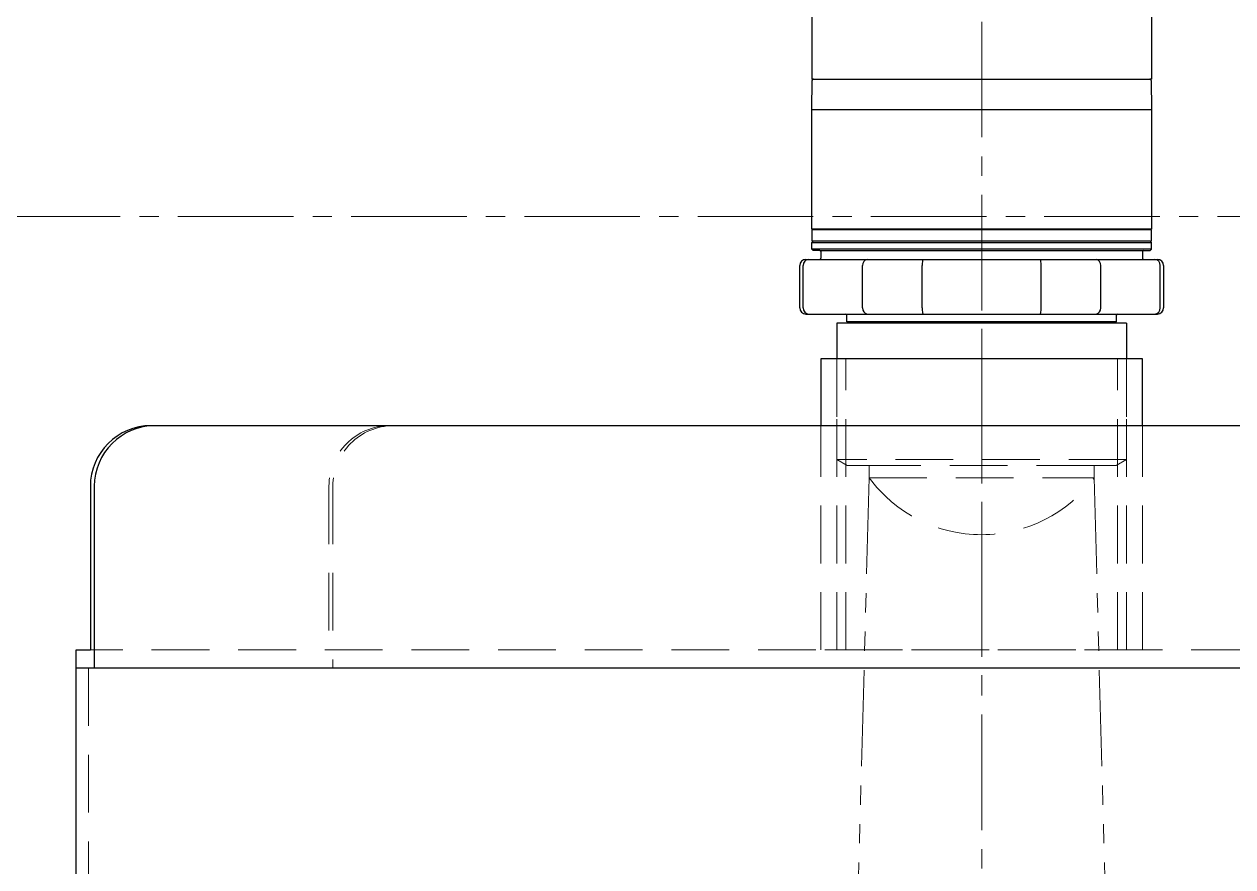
# Model space of a CAD drawing. Header units: millimetres. Extents: x 0 to 70370, y 0 to 11543.
# Drawn here: x 35754.9 to 35954.3, y 5005.4 to 5144.4 of the extents above; entities that cross this region are included whole.
import ezdxf

# ---------------------------------------------------------------- set-up
doc = ezdxf.new("R2010")
doc.units = ezdxf.units.MM
for name, pattern in [('CENTER2', [28.575, 19.05, -3.175, 3.175, -3.175]), ('HIDDEN2', [4.7625, 3.175, -1.5875]), ('PHANTOM2', [31.75, 15.875, -3.175, 3.175, -3.175, 3.175, -3.175])]:
    doc.linetypes.add(name, pattern=pattern)
for name, color, linetype, lineweight in [('01_外形線', 7, 'Continuous', 25), ('03_かくれ線', 6, 'HIDDEN2', 13), ('04_中心線', 1, 'CENTER2', 9), ('05_仮想線', 2, 'PHANTOM2', 13)]:
    doc.layers.add(name, color=color, linetype=linetype, lineweight=lineweight)

msp = doc.modelspace()

# ---------------------------------------------------------------- linework, layer by layer
msp.add_line((36402.165, 5038.179), (35763.527, 5038.179))
at = {"layer": '01_外形線', "linetype": 'Continuous'}
for p, q in [((35884.846, 5158.147), (35884.846, 5135.347)), ((35940.846, 5158.147), (35940.846, 5135.347)), ((35885.088, 5135.347), (35884.846, 5135.347)), ((35884.846, 5130.347), (35884.888, 5135.148)), ((35885.088, 5135.347), (35940.604, 5135.347)), ((35940.846, 5135.347), (35940.604, 5135.347)), ((35940.804, 5135.148), (35940.846, 5130.347)), ((35884.846, 5110.597), (35884.846, 5130.347)), ((35884.846, 5130.347), (35940.846, 5130.347)), ((35940.846, 5130.347), (35940.846, 5110.597)), ((35940.846, 5110.597), (35884.846, 5110.597)), ((35884.896, 5108.597), (35884.896, 5110.497)), ((35940.796, 5110.497), (35884.896, 5110.497)), ((35940.796, 5110.497), (35940.796, 5108.597)), ((35885.046, 5108.597), (35884.846, 5108.397)), ((35884.846, 5108.397), (35940.846, 5108.397)), ((35884.846, 5107.297), (35884.846, 5108.397)), ((35940.846, 5107.297), (35884.846, 5107.297)), ((35885.046, 5107.097), (35884.846, 5107.297)), ((35885.046, 5108.597), (35884.896, 5108.597)), ((35940.646, 5108.597), (35885.046, 5108.597)), ((35886.146, 5107.097), (35885.046, 5107.097)), ((35886.146, 5107.097), (35939.546, 5107.097)), ((35886.346, 5106.897), (35886.346, 5105.797)), ((35939.346, 5106.897), (35939.346, 5105.797)), ((35939.546, 5107.097), (35940.646, 5107.097)), ((35940.646, 5108.597), (35940.846, 5108.397)), ((35940.646, 5108.597), (35940.796, 5108.597)), ((35940.646, 5107.097), (35940.846, 5107.297)), ((35940.846, 5107.297), (35940.846, 5108.397)), ((35883.846, 5105.597), (35886.146, 5105.597)), ((35886.146, 5105.597), (35939.546, 5105.597)), ((35939.546, 5105.597), (35941.846, 5105.597)), ((35882.846, 5097.597), (35882.846, 5104.597)), ((35883.388, 5097.597), (35883.388, 5104.597)), ((35893.2, 5097.597), (35893.2, 5104.597)), ((35903.034, 5097.597), (35903.034, 5104.597)), ((35922.658, 5097.597), (35922.658, 5104.597)), ((35932.492, 5097.597), (35932.492, 5104.597)), ((35942.304, 5097.597), (35942.304, 5104.597)), ((35942.846, 5104.597), (35942.846, 5097.597)), ((35883.846, 5096.597), (35890.396, 5096.597)), ((35936.747, 5095.097), (35888.944, 5095.097)), ((35888.944, 5095.097), (35888.944, 5089.179)), ((35890.396, 5096.597), (35935.296, 5096.597)), ((35890.596, 5095.297), (35890.596, 5096.397)), ((35935.096, 5095.297), (35890.596, 5095.297)), ((35935.096, 5095.297), (35935.096, 5096.397)), ((35935.296, 5096.597), (35941.846, 5096.597)), ((35936.747, 5095.097), (35936.747, 5089.179))]:
    msp.add_line(p, q, dxfattribs=at)
at = {"layer": '01_外形線'}
for p, q in [((36146.328, 5078.179), (35776.498, 5078.179)), ((35765.849, 5068.179), (35765.849, 5041.179)), ((35766.498, 5068.179), (35766.498, 5038.179)), ((35763.527, 5041.179), (35765.849, 5041.179)), ((35763.527, 5038.179), (35763.527, 5041.179)), ((35763.527, 4128.179), (35763.527, 5038.179))]:
    msp.add_line(p, q, dxfattribs=at)
msp.add_lwpolyline([(35939.346, 5078.179), (35939.346, 5089.179), (35886.346, 5089.179), (35886.346, 5078.179)], dxfattribs=at)
at = {"layer": '01_外形線', "linetype": 'Continuous'}
for centre, radius, start, end in [((35885.088, 5135.147), 0.2, 90, 179.5), ((35940.604, 5135.147), 0.2, 0.5, 90), ((35886.146, 5106.897), 0.2, 0, 90), ((35939.546, 5106.897), 0.2, 90, 180), ((35883.846, 5104.597), 1, 90, 180), ((35884.364, 5104.62), 0.977, 91.4898, 181.39733), ((35886.146, 5105.797), 0.2, 270, 0), ((35894.117, 5104.685), 0.921, 98.46972, 185.53549), ((35906.76, 5104.682), 3.727, 168.62647, 181.31156), ((35903.392, 5105.378), 0.289, 130.80311, 172.28959), ((35922.3, 5105.378), 0.289, 7.71041, 49.19689), ((35918.932, 5104.682), 3.727, 358.68844, 11.37353), ((35931.575, 5104.685), 0.921, 354.46451, 81.53028), ((35939.546, 5105.797), 0.2, 180, 270), ((35941.328, 5104.62), 0.977, 358.60267, 88.5102), ((35941.846, 5104.597), 1, 0, 90), ((35883.846, 5097.597), 1, 180, 270), ((35884.364, 5097.573), 0.977, 178.60267, 268.5102), ((35894.117, 5097.508), 0.921, 174.46451, 261.53028), ((35906.76, 5097.511), 3.727, 178.68844, 191.37353), ((35918.932, 5097.511), 3.727, 348.62647, 1.31156), ((35931.575, 5097.508), 0.921, 278.46972, 5.53549), ((35941.328, 5097.573), 0.977, 271.4898, 1.39733), ((35941.846, 5097.597), 1, 270, 0), ((35890.396, 5096.397), 0.2, 0, 90), ((35903.392, 5096.815), 0.289, 187.71041, 229.19689), ((35922.3, 5096.815), 0.289, 310.80311, 352.28959), ((35935.296, 5096.397), 0.2, 90, 180)]:
    msp.add_arc(centre, radius, start, end, dxfattribs=at)
at = {"layer": '01_外形線'}
for centre in [(35775.849, 5068.179), (35776.498, 5068.179)]:
    msp.add_arc(centre, 10, 90, 180, dxfattribs=at)
at = {"layer": '03_かくれ線', "ltscale": 3}
for p, q in [((35888.944, 5041.179), (35888.944, 5089.179)), ((35888.944, 5089.179), (35888.944, 5072.597)), ((35890.423, 5041.179), (35890.423, 5089.179)), ((35935.268, 5041.179), (35935.268, 5089.179)), ((35936.747, 5089.179), (35936.747, 5072.597)), ((35936.747, 5041.179), (35936.747, 5089.179)), ((35886.346, 5041.179), (35886.346, 5078.179)), ((35939.346, 5041.179), (35939.346, 5078.179)), ((35936.747, 5072.597), (35888.944, 5072.597)), ((35890.676, 5071.597), (35888.944, 5072.597)), ((35890.676, 5071.597), (35894.296, 5071.597)), ((35894.296, 5069.597), (35894.296, 5071.597)), ((35931.396, 5071.597), (35894.296, 5071.597)), ((35931.396, 5071.597), (35931.396, 5069.597)), ((35931.396, 5071.597), (35935.015, 5071.597)), ((35935.015, 5071.597), (35936.747, 5072.597)), ((35894.296, 5069.597), (35931.396, 5069.597)), ((35805.2, 5068.179), (35805.2, 5041.179)), ((35805.849, 5068.179), (35805.849, 5038.179)), ((36399.843, 5041.179), (35765.849, 5041.179)), ((35939.346, 5041.179), (35886.346, 5041.179)), ((35765.527, 5038.179), (35765.527, 4128.179))]:
    msp.add_line(p, q, dxfattribs=at)
for centre, radius, start, end in [((35815.2, 5068.179), 10, 90, 180), ((35815.849, 5068.179), 10, 90, 180), ((35912.846, 5083.206), 23.007, 216.26695, 323.73305)]:
    msp.add_arc(centre, radius, start, end, dxfattribs=at)
at = {"layer": '04_中心線'}
for p, q in [((35912.846, 5259.118), (35912.846, 4767.713)), ((35912.846, 5094.179), (35912.846, 5036.179))]:
    msp.add_line(p, q, dxfattribs=at)
at = {"layer": '04_中心線', "transparency": 33554559}
msp.add_line((36056.519, 5112.701), (35115.776, 5112.701), dxfattribs=at)
at = {"layer": '05_仮想線'}
for p, q in [((35894.296, 5069.597), (35886.309, 4769.597)), ((35931.396, 5069.597), (35939.383, 4769.597))]:
    msp.add_line(p, q, dxfattribs=at)

doc.saveas('drawing.dxf')
